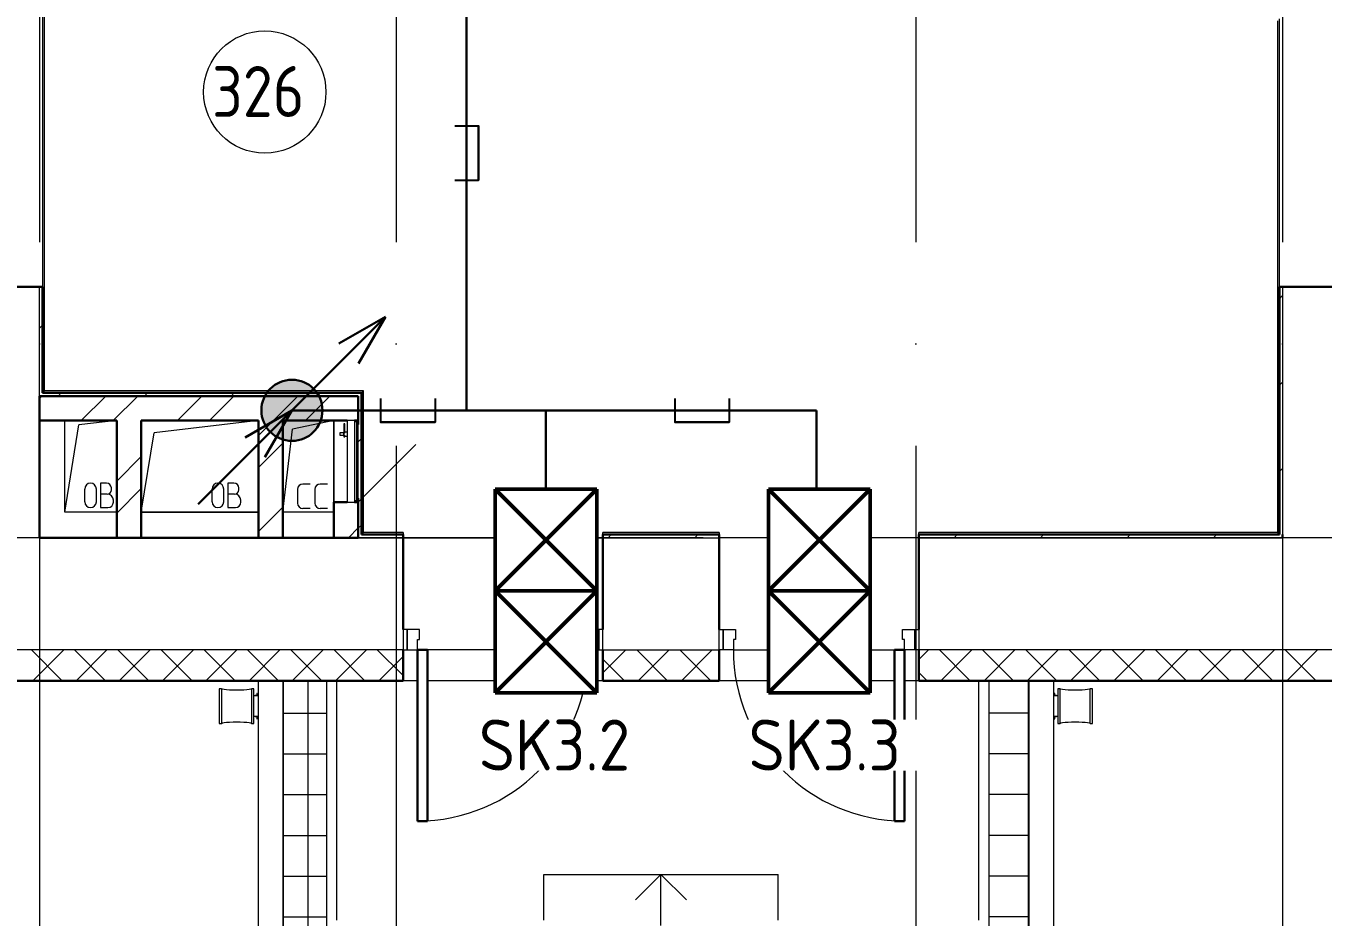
# Model space of a CAD drawing. Header units: millimetres. Extents: x -586848 to 520591, y -385801 to 675781.
# Drawn here: x 274027 to 280391, y 644986 to 649358 of the extents above; entities that cross this region are included whole.
import ezdxf

# ---------------------------------------------------------------- set-up
doc = ezdxf.new("R2010")
doc.units = ezdxf.units.MM
doc.set_wipeout_variables(frame=1)
doc.linetypes.add('ADSK_Линия сетки', pattern=[25, 20, -2.5, 0, -2.5])
for name, color, linetype, lineweight in [('Provodka', 151, 'Continuous', 30), ('RC-Линии_связи-Адресные', 5, 'Continuous', 30), ('Двери', 252, 'Continuous', 9), ('Крыша', 7, 'Continuous', 9), ('Крыша штриховка', 7, 'Continuous', 9), ('Лестницы', 252, 'Continuous', 9), ('Линии', 7, 'Continuous', 9), ('Марки помещений', 252, 'Continuous', 20), ('Маркировка Не АУ', 7, 'Continuous', 25), ('НО СКУД', 7, 'Continuous', 50), ('Обобщенные модели', 252, 'Continuous', 18), ('Оборудование', 8, 'Continuous', 18), ('Ограждение', 252, 'Continuous', 9), ('Оси', 252, 'Continuous', 9), ('Перекрытие', 252, 'Continuous', 18), ('Стены внутренние', 7, 'Continuous', 18), ('Стены наружные', 7, 'Continuous', 18), ('Стены штриховка', 7, 'Continuous', 9), ('Стрелки вверх', 7, 'Continuous', 18)]:
    doc.layers.add(name, color=color, linetype=linetype, lineweight=lineweight)
doc.styles.add('GOST Common_2', font='', dxfattribs={"width": 0.9, "height": 250})
doc.styles.add('ISOCPEUR', font='isocpeur.ttf', dxfattribs={"width": 0.9, "height": 350})
doc.styles.get('GOST Common_2').set_extended_font_data('GOST type B')

# ---------------------------------------------------------------- blocks, each defined once
blk = doc.blocks.new('3 этаж')
at = {"color": 251, "lineweight": 18, "true_color": 0x636466}
for p, q in [((276340.8, 14711.6), (276137.5, 14669.8)), ((276340.8, 14711.6), (276340.8, 14311.6)), ((276090.8, 14261.6), (276137.5, 14669.8)), ((276225, 14399.7), (276188.4, 14399.7)), ((276310, 14399.7), (276273.4, 14399.7)), ((276162.3, 14373.6), (276162.3, 14305.8)), ((276247.3, 14373.6), (276247.3, 14305.8)), ((276340.8, 14261.6), (276090.8, 14261.6)), ((276225, 14279.7), (276188.4, 14279.7)), ((276310, 14279.7), (276273.4, 14279.7))]:
    blk.add_line(p, q, dxfattribs=at)
for centre, start, end in [((276188.4, 14373.6), 90, 180), ((276273.4, 14373.6), 90, 180), ((276188.4, 14305.8), 180, 270), ((276273.4, 14305.8), 180, 270)]:
    blk.add_arc(centre, 26.1, start, end, dxfattribs=at)
at = {"layer": 'Двери', "color": 251, "true_color": 0x636466}
for p, q in [((276700.8, 13686.6), (276680.8, 13686.6)), ((276680.8, 13686.6), (276680.8, 13586.6)), ((276700.8, 13686.6), (276700.8, 13586.6)), ((276760.8, 13686.6), (276700.8, 13686.6)), ((276700.8, 13586.6), (276700.8, 13686.6)), ((276760.8, 13636.6), (276760.8, 13686.6)), ((277640.8, 13686.6), (277580.8, 13686.6)), ((277580.8, 13686.6), (277580.8, 13636.6)), ((277640.8, 13586.6), (277640.8, 13686.6)), ((277640.8, 13686.6), (277640.8, 13586.6)), ((277660.8, 13686.6), (277640.8, 13686.6)), ((277660.8, 13586.6), (277660.8, 13686.6)), ((278230.8, 13686.6), (278250.8, 13686.6)), ((278230.8, 13586.6), (278230.8, 13686.6)), ((278250.8, 13586.6), (278250.8, 13686.6)), ((278250.8, 13686.6), (278310.8, 13686.6)), ((278250.8, 13686.6), (278250.8, 13586.6)), ((278310.8, 13686.6), (278310.8, 13636.6)), ((279130.8, 13686.6), (279190.8, 13686.6)), ((279130.8, 13636.6), (279130.8, 13686.6)), ((279190.8, 13686.6), (279190.8, 13586.6)), ((279190.8, 13586.6), (279190.8, 13686.6)), ((279190.8, 13686.6), (279210.8, 13686.6)), ((279210.8, 13686.6), (279210.8, 13586.6)), ((276750.8, 13586.6), (276750.8, 13636.6)), ((276750.8, 13636.6), (276760.8, 13636.6)), ((277580.8, 13636.6), (277590.8, 13636.6)), ((277590.8, 13636.6), (277590.8, 13586.6)), ((278300.8, 13636.6), (278300.8, 13586.6)), ((278310.8, 13636.6), (278300.8, 13636.6)), ((279140.8, 13636.6), (279130.8, 13636.6)), ((279140.8, 13586.6), (279140.8, 13636.6)), ((276680.8, 13586.6), (276700.8, 13586.6)), ((276700.8, 13586.6), (276750.8, 13586.6)), ((277590.8, 13586.6), (277640.8, 13586.6)), ((277640.8, 13586.6), (277660.8, 13586.6)), ((278250.8, 13586.6), (278230.8, 13586.6)), ((278300.8, 13586.6), (278250.8, 13586.6)), ((279190.8, 13586.6), (279140.8, 13586.6)), ((279210.8, 13586.6), (279190.8, 13586.6))]:
    blk.add_line(p, q, dxfattribs=at)
at = {"layer": 'Двери', "color": 251, "lineweight": 30, "true_color": 0x636466}
for p, q in [((276800.8, 13586.6), (276750.8, 13586.6)), ((276750.8, 13586.6), (276750.8, 12746.6)), ((276800.8, 12746.6), (276800.8, 13586.6)), ((279090.8, 12746.6), (279090.8, 13586.6)), ((279090.8, 13586.6), (279140.8, 13586.6)), ((279140.8, 13586.6), (279140.8, 12746.6)), ((276750.8, 12746.6), (276800.8, 12746.6)), ((279140.8, 12746.6), (279090.8, 12746.6))]:
    blk.add_line(p, q, dxfattribs=at)
at = {"layer": 'Двери', "color": 251, "true_color": 0x636466}
for centre, start, end in [((276750.8, 13586.6), 270, 0), ((279140.8, 13586.6), 180, 270)]:
    blk.add_arc(centre, 840, start, end, dxfattribs=at)
at = {"layer": 'Крыша', "color": 251, "true_color": 0x636466}
for p, q in [((275968.8, 13434.6), (275968.8, 6351.2)), ((275970.8, 6351.2), (275970.8, 13434.6)), ((276091.8, 6351.2), (276091.8, 13434.6)), ((276093.8, 6351.2), (276093.8, 13434.6)), ((279747.8, 13434.6), (279747.8, 2738.6)), ((279749.8, 13434.6), (279749.8, 2740.6)), ((279870.8, 13434.6), (279870.8, 2861.6)), ((279872.8, 2863.6), (279872.8, 13434.6))]:
    blk.add_line(p, q, dxfattribs=at)
at = {"layer": 'Крыша штриховка', "color": 251, "linetype": 'Continuous', "true_color": 0x636466}
for p, q in [((276213.9, 13434.6), (276213.9, 6306.2)), ((276093.8, 13276.3), (276305.8, 13276.3)), ((279747.8, 13276.3), (279555.8, 13276.3)), ((276093.8, 13076.3), (276305.8, 13076.3)), ((279747.8, 13076.3), (279555.8, 13076.3)), ((276093.8, 12876.3), (276305.8, 12876.3)), ((279747.8, 12876.3), (279555.8, 12876.3)), ((276093.8, 12676.3), (276305.8, 12676.3)), ((279747.8, 12676.3), (279555.8, 12676.3)), ((276093.8, 12476.3), (276305.8, 12476.3)), ((279747.8, 12476.3), (279555.8, 12476.3)), ((276093.8, 12276.3), (276305.8, 12276.3)), ((279747.8, 12276.3), (279555.8, 12276.3))]:
    blk.add_line(p, q, dxfattribs=at)
at = {"layer": 'Лестницы', "color": 251, "true_color": 0x636466}
for p, q in [((277370.8, 12484.6), (278520.8, 12484.6)), ((277370.8, 12259.6), (277370.8, 12484.6)), ((278520.8, 12259.6), (278520.8, 12484.6))]:
    blk.add_line(p, q, dxfattribs=at)
at = {"layer": 'Линии', "color": 251, "lineweight": 18, "ltscale": 200, "true_color": 0x636466}
for p, q in [((275020.8, 14261.6), (275020.8, 14711.6)), ((275275.8, 14711.6), (275090.3, 14689.8)), ((275970.8, 14711.6), (275459.1, 14651.6)), ((275020.8, 14261.6), (275090.3, 14689.8)), ((275395.8, 14261.6), (275459.1, 14651.6)), ((275225.8, 14404.1), (275195.8, 14404.1)), ((275195.8, 14404.1), (275195.8, 14284.1)), ((275850.8, 14404.1), (275820.8, 14404.1)), ((275820.8, 14404.1), (275820.8, 14284.1)), ((275118.2, 14312.8), (275118.2, 14375.4)), ((275175.6, 14312.8), (275175.6, 14375.4)), ((275229.1, 14350.7), (275195.8, 14350.7)), ((275249.1, 14370.7), (275249.1, 14380.7)), ((275259.1, 14310.7), (275259.1, 14320.7)), ((275743.3, 14312.8), (275743.3, 14375.4)), ((275800.6, 14312.8), (275800.6, 14375.4)), ((275854.1, 14350.7), (275820.8, 14350.7)), ((275874.1, 14370.7), (275874.1, 14380.7)), ((275884.1, 14310.7), (275884.1, 14320.7)), ((275275.8, 14261.6), (275020.8, 14261.6)), ((275195.8, 14284.1), (275232.4, 14284.1)), ((275970.8, 14261.6), (275395.8, 14261.6)), ((275820.8, 14284.1), (275857.5, 14284.1))]:
    blk.add_line(p, q, dxfattribs=at)
at = {"layer": 'Линии', "color": 251, "lineweight": 18, "true_color": 0x636466}
for centre, radius, start, end in [((275146.9, 14375.4), 28.7, 0, 180), ((275225.8, 14380.7), 23.3, 0, 90), ((275771.9, 14375.4), 28.7, 0, 180), ((275850.8, 14380.7), 23.3, 0, 90), ((275229.1, 14370.7), 20, 270, 0), ((275229.1, 14320.7), 30, 0, 90), ((275854.1, 14370.7), 20, 270, 0), ((275854.1, 14320.7), 30, 0, 90), ((275146.9, 14312.8), 28.7, 180, 0), ((275232.4, 14310.7), 26.7, 270, 0), ((275771.9, 14312.8), 28.7, 180, 0), ((275857.5, 14310.7), 26.7, 270, 0)]:
    blk.add_arc(centre, radius, start, end, dxfattribs=at)
at = {"layer": 'Марки помещений', "color": 251, "true_color": 0x636466}
blk.add_circle((276002, 16322.9), 300, dxfattribs=at)
at = {"layer": 'Обобщенные модели', "color": 251, "true_color": 0x636466}
for p, q in [((275789.4, 13395.6), (275778.8, 13395.6)), ((275778.8, 13395.6), (275778.8, 13225.6)), ((275789.4, 13395.6), (275789.4, 13225.6)), ((275793.9, 13393.5), (275789.4, 13395.6)), ((275802.4, 13391.6), (275793.9, 13393.5)), ((275814.4, 13390), (275802.4, 13391.6)), ((275829.2, 13388.8), (275814.4, 13390)), ((275846, 13388), (275829.2, 13388.8)), ((275863.8, 13387.8), (275846, 13388)), ((275881.6, 13388), (275863.8, 13387.8)), ((275898.3, 13388.8), (275881.6, 13388)), ((275913.2, 13390), (275898.3, 13388.8)), ((275925.1, 13391.6), (275913.2, 13390)), ((275933.6, 13393.5), (275925.1, 13391.6)), ((275938.1, 13395.6), (275933.6, 13393.5)), ((275938.1, 13225.6), (275938.1, 13395.6)), ((275948.8, 13395.6), (275938.1, 13395.6)), ((275948.8, 13225.6), (275948.8, 13395.6)), ((275964.8, 13372.6), (275962.8, 13372.6)), ((275962.8, 13372.6), (275962.8, 13362.6)), ((275964.8, 13362.6), (275964.8, 13372.6)), ((279878.8, 13372.6), (279876.8, 13372.6)), ((279876.8, 13372.6), (279876.8, 13362.6)), ((279878.8, 13362.6), (279878.8, 13372.6)), ((279903.4, 13395.6), (279892.8, 13395.6)), ((279892.8, 13395.6), (279892.8, 13225.6)), ((279903.4, 13395.6), (279903.4, 13225.6)), ((279907.9, 13393.5), (279903.4, 13395.6)), ((279916.4, 13391.6), (279907.9, 13393.5)), ((279928.4, 13390), (279916.4, 13391.6)), ((279943.2, 13388.8), (279928.4, 13390)), ((279960, 13388), (279943.2, 13388.8)), ((279977.8, 13387.8), (279960, 13388)), ((279995.6, 13388), (279977.8, 13387.8)), ((280012.3, 13388.8), (279995.6, 13388)), ((280027.2, 13390), (280012.3, 13388.8)), ((280039.1, 13391.6), (280027.2, 13390)), ((280047.6, 13393.5), (280039.1, 13391.6)), ((280052.1, 13395.6), (280047.6, 13393.5)), ((280052.1, 13225.6), (280052.1, 13395.6)), ((280062.8, 13395.6), (280052.1, 13395.6)), ((280062.8, 13225.6), (280062.8, 13395.6)), ((275948.8, 13360.6), (275950.2, 13360.6)), ((275968.8, 13360.6), (275948.8, 13360.6)), ((275968.8, 13360.6), (275950.2, 13360.6)), ((275962.8, 13360.6), (275962.8, 13362.6)), ((275964.8, 13362.6), (275964.8, 13360.6)), ((279891.4, 13360.6), (279872.8, 13360.6)), ((279892.8, 13360.6), (279872.8, 13360.6)), ((279876.8, 13360.6), (279876.8, 13362.6)), ((279878.8, 13362.6), (279878.8, 13360.6)), ((279891.4, 13360.6), (279892.8, 13360.6)), ((275950.2, 13260.6), (275948.8, 13260.6)), ((275948.8, 13260.6), (275968.8, 13260.6)), ((275950.2, 13260.6), (275968.8, 13260.6)), ((275962.8, 13258.6), (275962.8, 13260.6)), ((275962.8, 13258.6), (275962.8, 13248.6)), ((275962.8, 13248.6), (275964.8, 13248.6)), ((275964.8, 13260.6), (275964.8, 13258.6)), ((275964.8, 13248.6), (275964.8, 13258.6)), ((279872.8, 13260.6), (279891.4, 13260.6)), ((279872.8, 13260.6), (279892.8, 13260.6)), ((279876.8, 13258.6), (279876.8, 13260.6)), ((279876.8, 13258.6), (279876.8, 13248.6)), ((279876.8, 13248.6), (279878.8, 13248.6)), ((279878.8, 13260.6), (279878.8, 13258.6)), ((279878.8, 13248.6), (279878.8, 13258.6)), ((279892.8, 13260.6), (279891.4, 13260.6)), ((275778.8, 13225.6), (275789.4, 13225.6)), ((275789.4, 13225.6), (275793.9, 13227.6)), ((275793.9, 13227.6), (275802.4, 13229.5)), ((275802.4, 13229.5), (275814.4, 13231.1)), ((275814.4, 13231.1), (275829.2, 13232.3)), ((275829.2, 13232.3), (275846, 13233.1)), ((275846, 13233.1), (275863.8, 13233.4)), ((275863.8, 13233.4), (275881.6, 13233.1)), ((275881.6, 13233.1), (275898.3, 13232.3)), ((275898.3, 13232.3), (275913.2, 13231.1)), ((275913.2, 13231.1), (275925.1, 13229.5)), ((275925.1, 13229.5), (275933.6, 13227.6)), ((275933.6, 13227.6), (275938.1, 13225.6)), ((275938.1, 13225.6), (275948.8, 13225.6)), ((279892.8, 13225.6), (279903.4, 13225.6)), ((279903.4, 13225.6), (279907.9, 13227.6)), ((279907.9, 13227.6), (279916.4, 13229.5)), ((279916.4, 13229.5), (279928.4, 13231.1)), ((279928.4, 13231.1), (279943.2, 13232.3)), ((279943.2, 13232.3), (279960, 13233.1)), ((279960, 13233.1), (279977.8, 13233.4)), ((279977.8, 13233.4), (279995.6, 13233.1)), ((279995.6, 13233.1), (280012.3, 13232.3)), ((280012.3, 13232.3), (280027.2, 13231.1)), ((280027.2, 13231.1), (280039.1, 13229.5)), ((280039.1, 13229.5), (280047.6, 13227.6)), ((280047.6, 13227.6), (280052.1, 13225.6)), ((280052.1, 13225.6), (280062.8, 13225.6))]:
    blk.add_line(p, q, dxfattribs=at)
at = {"layer": 'Обобщенные модели', "color": 251, "true_color": 0x636466, "extrusion": (0, 0, -1)}
for p, q in [((275951.9, 13360.6), (275949.7, 13360.6)), ((275953.9, 13360.6), (275951.9, 13360.6)), ((275955.8, 13360.6), (275953.9, 13360.6)), ((275957.4, 13360.6), (275955.8, 13360.6)), ((275958.9, 13360.6), (275957.4, 13360.6)), ((275960.2, 13360.6), (275958.9, 13360.6)), ((275961.3, 13360.6), (275960.2, 13360.6)), ((275962.2, 13360.6), (275961.3, 13360.6)), ((275962.9, 13360.6), (275962.2, 13360.6)), ((275963.4, 13360.6), (275962.9, 13360.6)), ((275963.7, 13360.6), (275963.4, 13360.6)), ((279878, 13360.6), (279877.8, 13360.6)), ((279878.4, 13360.6), (279878, 13360.6)), ((279878.9, 13360.6), (279878.4, 13360.6)), ((279879.7, 13360.6), (279878.9, 13360.6)), ((279880.7, 13360.6), (279879.7, 13360.6)), ((279881.9, 13360.6), (279880.7, 13360.6)), ((279883.2, 13360.6), (279881.9, 13360.6)), ((279884.8, 13360.6), (279883.2, 13360.6)), ((279886.5, 13360.6), (279884.8, 13360.6)), ((279888.5, 13360.6), (279886.5, 13360.6)), ((279890.6, 13360.6), (279888.5, 13360.6)), ((279892.8, 13360.6), (279890.6, 13360.6)), ((275948.8, 13260.6), (275951, 13260.6)), ((275951, 13260.6), (275953.1, 13260.6)), ((275953.1, 13260.6), (275955, 13260.6)), ((275955, 13260.6), (275956.8, 13260.6)), ((275956.8, 13260.6), (275958.3, 13260.6)), ((275958.3, 13260.6), (275959.7, 13260.6)), ((275959.7, 13260.6), (275960.9, 13260.6)), ((275960.9, 13260.6), (275961.8, 13260.6)), ((275961.8, 13260.6), (275962.6, 13260.6)), ((275962.6, 13260.6), (275963.2, 13260.6)), ((275963.2, 13260.6), (275963.6, 13260.6)), ((275963.6, 13260.6), (275963.8, 13260.6)), ((279877.9, 13260.6), (279878.2, 13260.6)), ((279878.2, 13260.6), (279878.7, 13260.6)), ((279878.7, 13260.6), (279879.4, 13260.6)), ((279879.4, 13260.6), (279880.3, 13260.6)), ((279880.3, 13260.6), (279881.4, 13260.6)), ((279881.4, 13260.6), (279882.6, 13260.6)), ((279882.6, 13260.6), (279884.1, 13260.6)), ((279884.1, 13260.6), (279885.8, 13260.6)), ((279885.8, 13260.6), (279887.6, 13260.6)), ((279887.6, 13260.6), (279889.7, 13260.6)), ((279889.7, 13260.6), (279891.9, 13260.6))]:
    blk.add_line(p, q, dxfattribs=at)
at = {"layer": 'Обобщенные модели', "color": 251, "true_color": 0x636466}
for centre, start, end in [((275963.8, 13310.6), 84.42735, 105), ((279877.8, 13310.6), 75, 95.57265), ((275963.8, 13310.6), 255, 275.57265), ((279877.8, 13310.6), 264.42735, 285)]:
    blk.add_arc(centre, 52, start, end, dxfattribs=at)
at = {"layer": 'Оборудование', "color": 251, "true_color": 0x636466}
for p, q in [((276442.2, 14711.6), (276405.8, 14711.6)), ((276405.8, 14711.6), (276405.8, 14311.6)), ((276443.1, 14312.5), (276443.1, 14710.6)), ((276452.8, 14704.6), (276443.1, 14704.6)), ((276453.8, 14319.5), (276453.8, 14703.6)), ((276387.9, 14651.2), (276370.4, 14651.2)), ((276370.4, 14651.2), (276370.4, 14638.9)), ((276370.4, 14638.9), (276387.9, 14638.9)), ((276389.9, 14653.1), (276387.9, 14651.2)), ((276387.9, 14651.2), (276387.9, 14638.9)), ((276387.9, 14638.9), (276389.9, 14637)), ((276405.8, 14654.7), (276389.9, 14654.7)), ((276389.9, 14654.7), (276389.9, 14635.4)), ((276390.4, 14695.7), (276390.4, 14649.9)), ((276395.4, 14695.7), (276390.4, 14695.7)), ((276390.4, 14640.2), (276390.4, 14632)), ((276395.4, 14649.9), (276395.4, 14695.7)), ((276395.4, 14632), (276395.4, 14640.2)), ((276460.8, 14692.6), (276455.3, 14692.6)), ((276460.8, 14330.6), (276460.8, 14692.6)), ((276389.9, 14635.4), (276405.8, 14635.4)), ((276390.4, 14632), (276395.4, 14632)), ((276460.8, 14311.6), (276743.6, 14594.4)), ((276455.3, 14330.6), (276460.8, 14330.6)), ((276405.8, 14311.6), (276442.2, 14311.6)), ((276443.1, 14318.6), (276452.8, 14318.6))]:
    blk.add_line(p, q, dxfattribs=at)
for points, knots in [([(276443.1, 14710.6), (276443.1, 14710.7), (276443.1, 14710.8), (276443, 14711), (276442.9, 14711.1), (276442.8, 14711.3), (276442.6, 14711.4), (276442.4, 14711.5), (276442.2, 14711.6), (276442.2, 14711.6)], [0, 0, 0, 0, 0.166667, 0.25, 0.333333, 0.5, 0.666667, 0.833333, 1, 1, 1, 1]), ([(276453.8, 14703.6), (276453.8, 14703.7), (276453.8, 14703.8), (276453.7, 14704), (276453.7, 14704.1), (276453.6, 14704.2), (276453.5, 14704.3), (276453.3, 14704.4), (276453.1, 14704.5), (276452.9, 14704.6), (276452.8, 14704.6)], [0, 0, 0, 0, 0.166667, 0.25, 0.333333, 0.416667, 0.541667, 0.666667, 0.833333, 1, 1, 1, 1]), ([(276455.3, 14692.6), (276455.2, 14692.6), (276455, 14692.6), (276454.7, 14692.7), (276454.5, 14692.8), (276454.4, 14692.9), (276454.2, 14693), (276454.1, 14693.2), (276454, 14693.3), (276453.9, 14693.5), (276453.8, 14693.8), (276453.8, 14694), (276453.8, 14694.1)], [0, 0, 0, 0, 0.166667, 0.25, 0.333333, 0.416667, 0.5, 0.583333, 0.666667, 0.75, 0.833333, 1, 1, 1, 1]), ([(276452.8, 14318.6), (276452.9, 14318.6), (276453.1, 14318.6), (276453.3, 14318.7), (276453.5, 14318.8), (276453.6, 14318.9), (276453.7, 14319), (276453.7, 14319.1), (276453.8, 14319.3), (276453.8, 14319.4), (276453.8, 14319.5)], [-1, -1, -1, -1, -0.833333, -0.666667, -0.541667, -0.416667, -0.333333, -0.25, -0.166667, 0, 0, 0, 0]), ([(276453.8, 14329), (276453.8, 14329.2), (276453.8, 14329.4), (276453.9, 14329.6), (276454, 14329.8), (276454.1, 14330), (276454.2, 14330.1), (276454.4, 14330.2), (276454.5, 14330.4), (276454.7, 14330.4), (276455, 14330.5), (276455.2, 14330.6), (276455.3, 14330.6)], [-1, -1, -1, -1, -0.833333, -0.75, -0.666667, -0.583333, -0.5, -0.416667, -0.333333, -0.25, -0.166667, 0, 0, 0, 0]), ([(276442.2, 14311.6), (276442.2, 14311.6), (276442.4, 14311.6), (276442.6, 14311.7), (276442.8, 14311.8), (276442.9, 14312), (276443, 14312.1), (276443.1, 14312.3), (276443.1, 14312.4), (276443.1, 14312.5)], [-1, -1, -1, -1, -0.833333, -0.666667, -0.5, -0.333333, -0.25, -0.166667, 0, 0, 0, 0])]:
    blk.add_open_spline(points, degree=3, knots=knots, dxfattribs=at)
at = {"layer": 'Ограждение', "color": 251, "true_color": 0x636466}
for p, q in [((274920.8, 14856.6), (274920.8, 17391.6)), ((280970.8, 16671.6), (280970.8, 14161.6)), ((274920.8, 14856.6), (274910.8, 14846.6)), ((276485.8, 14856.6), (274920.8, 14856.6)), ((276485.8, 14856.6), (276475.8, 14846.6)), ((276485.8, 14161.6), (276485.8, 14856.6)), ((276475.8, 14151.6), (276485.8, 14161.6)), ((276680.8, 14161.6), (276485.8, 14161.6)), ((276680.8, 14161.6), (276680.8, 14151.6)), ((277660.8, 14151.6), (277660.8, 14161.6)), ((278230.8, 14161.6), (277660.8, 14161.6)), ((278230.8, 14161.6), (278230.8, 14151.6)), ((279210.8, 14151.6), (279210.8, 14161.6)), ((280970.8, 14161.6), (279210.8, 14161.6)), ((280970.8, 14161.6), (280980.8, 14151.6)), ((276305.8, 12209.6), (276305.8, 13434.6)), ((276355.8, 12259.6), (276355.8, 13434.6)), ((279505.8, 12259.6), (279505.8, 13434.6)), ((279555.8, 12209.6), (279555.8, 13434.6))]:
    blk.add_line(p, q, dxfattribs=at)
at = {"layer": 'Оси', "color": 251, "linetype": 'ADSK_Линия сетки', "ltscale": 200, "true_color": 0x636466}
for p, q in [((274895.8, 34587.2), (274895.8, -31389.6)), ((276645.8, 34587.2), (276645.8, -31389.6)), ((279195.8, 34587.2), (279195.8, -31389.6)), ((280995.8, 34587.2), (280995.8, -31389.6)), ((283153.2, 14136.6), (237073.5, 14136.6))]:
    blk.add_line(p, q, dxfattribs=at)
at = {"layer": 'Перекрытие', "color": 251, "true_color": 0x636466}
for p, q in [((275020.8, 14261.6), (275020.8, 14711.6)), ((275275.8, 14261.6), (275020.8, 14261.6)), ((275395.8, 14261.6), (275970.8, 14261.6)), ((276340.8, 14261.6), (276090.8, 14261.6))]:
    blk.add_line(p, q, dxfattribs=at)
at = {"layer": 'Стены внутренние', "color": 251, "lineweight": 30, "true_color": 0x636466}
for p, q in [((274895.8, 15366.6), (274193.8, 15366.6)), ((280995.8, 15366.6), (281697.8, 15366.6)), ((274895.8, 14711.6), (274895.8, 14136.6)), ((275275.8, 14136.6), (274895.8, 14136.6)), ((275970.8, 14136.6), (275395.8, 14136.6)), ((276340.8, 14136.6), (276090.8, 14136.6)), ((276680.8, 13686.6), (276680.8, 14136.6)), ((277660.8, 13686.6), (277660.8, 14136.6)), ((278230.8, 13686.6), (278230.8, 14136.6)), ((279210.8, 13686.6), (279210.8, 14136.6)), ((280995.8, 14151.6), (280995.8, 14136.6)), ((276680.8, 13434.6), (276680.8, 13586.6)), ((277660.8, 13434.6), (277660.8, 13586.6)), ((278230.8, 13434.6), (278230.8, 13586.6)), ((279210.8, 13434.6), (279210.8, 13586.6)), ((274193.8, 13434.6), (276680.8, 13434.6)), ((278230.8, 13434.6), (277660.8, 13434.6)), ((281697.8, 13434.6), (279210.8, 13434.6))]:
    blk.add_line(p, q, dxfattribs=at)
at = {"layer": 'Стены внутренние', "color": 251, "true_color": 0x636466}
for p, q in [((274895.8, 14831.6), (274895.8, 15366.6)), ((280995.8, 15366.6), (280995.8, 14151.6)), ((276680.8, 14136.6), (277660.8, 14136.6)), ((279210.8, 14136.6), (278230.8, 14136.6)), ((276680.8, 13586.6), (274345.8, 13586.6)), ((277590.8, 13586.6), (276800.8, 13586.6)), ((277660.8, 13586.6), (278230.8, 13586.6)), ((278300.8, 13586.6), (279090.8, 13586.6)), ((281545.8, 13586.6), (279210.8, 13586.6)), ((276750.8, 13434.6), (276680.8, 13434.6)), ((277660.8, 13434.6), (276800.8, 13434.6)), ((279090.8, 13434.6), (278230.8, 13434.6)), ((279210.8, 13434.6), (279140.8, 13434.6))]:
    blk.add_line(p, q, dxfattribs=at)
at = {"layer": 'Стены внутренние', "color": 251, "linetype": 'Continuous', "lineweight": 9, "true_color": 0x636466}
for p, q in [((275006.8, 13436.6), (274856.8, 13586.6)), ((274865.6, 13436.6), (275015.6, 13586.6)), ((275218.9, 13436.6), (275068.9, 13586.6)), ((275077.7, 13436.6), (275227.7, 13586.6)), ((275431, 13436.6), (275281, 13586.6)), ((275289.8, 13436.6), (275439.8, 13586.6)), ((275643.2, 13436.6), (275493.2, 13586.6)), ((275502, 13436.6), (275652, 13586.6)), ((275855.3, 13436.6), (275705.3, 13586.6)), ((275714.1, 13436.6), (275864.1, 13586.6)), ((276067.4, 13436.6), (275917.4, 13586.6)), ((275926.2, 13436.6), (276076.2, 13586.6)), ((276279.6, 13436.6), (276129.6, 13586.6)), ((276138.4, 13436.6), (276288.4, 13586.6)), ((276491.7, 13436.6), (276341.7, 13586.6)), ((276350.5, 13436.6), (276500.5, 13586.6)), ((276678.8, 13461.6), (276553.8, 13586.6)), ((277662.8, 13476), (277773.3, 13586.6)), ((277976.6, 13436.6), (277826.6, 13586.6)), ((277835.4, 13436.6), (277985.4, 13586.6)), ((278188.7, 13436.6), (278038.7, 13586.6)), ((278047.6, 13436.6), (278197.6, 13586.6)), ((279212.8, 13541.1), (279258.2, 13586.6)), ((279461.5, 13436.6), (279311.5, 13586.6)), ((279320.3, 13436.6), (279470.3, 13586.6)), ((279673.7, 13436.6), (279523.7, 13586.6)), ((279532.5, 13436.6), (279682.5, 13586.6)), ((279885.8, 13436.6), (279735.8, 13586.6)), ((279744.6, 13436.6), (279894.6, 13586.6)), ((280097.9, 13436.6), (279947.9, 13586.6)), ((279956.7, 13436.6), (280106.7, 13586.6)), ((280310.1, 13436.6), (280160.1, 13586.6)), ((280168.9, 13436.6), (280318.9, 13586.6)), ((280522.2, 13436.6), (280372.2, 13586.6)), ((280381, 13436.6), (280531, 13586.6)), ((280734.3, 13436.6), (280584.3, 13586.6)), ((280593.1, 13436.6), (280743.1, 13586.6)), ((280946.5, 13436.6), (280796.5, 13586.6)), ((280805.3, 13436.6), (280955.3, 13586.6)), ((281158.6, 13436.6), (281008.6, 13586.6)), ((281017.4, 13436.6), (281167.4, 13586.6)), ((276562.6, 13436.6), (276678.8, 13552.7)), ((277764.5, 13436.6), (277662.8, 13538.3)), ((274950.1, 13436.6), (274948.9, 13434.6)), ((275794.8, 13434.6), (275793.6, 13436.6)), ((276146.7, 13434.6), (276145.6, 13436.6)), ((276357.9, 13436.6), (276356.7, 13434.6)), ((276678.8, 13449.1), (276680.8, 13449.1)), ((279210.8, 13449.1), (279212.8, 13449.1)), ((279249.4, 13436.6), (279212.8, 13473.2)), ((280018.2, 13434.6), (280017.1, 13436.6)), ((281074.1, 13434.6), (281072.9, 13436.6))]:
    blk.add_line(p, q, dxfattribs=at)
at = {"layer": 'Стены наружные', "color": 251, "true_color": 0x636466}
for p, q in [((274910.8, 16696.6), (274910.8, 15366.6)), ((280980.8, 15366.6), (280980.8, 16681.6)), ((276340.8, 14311.6), (276340.8, 14711.6)), ((276460.8, 14136.6), (276680.8, 14136.6)), ((277660.8, 14136.6), (278230.8, 14136.6)), ((279210.8, 14136.6), (280995.8, 14136.6))]:
    blk.add_line(p, q, dxfattribs=at)
at = {"layer": 'Стены наружные', "color": 251, "lineweight": 30, "true_color": 0x636466}
for p, q in [((274910.8, 15366.6), (274895.8, 15366.6)), ((274910.8, 14846.6), (274910.8, 15366.6)), ((280980.8, 14151.6), (280980.8, 15366.6)), ((280995.8, 15366.6), (280980.8, 15366.6)), ((274895.8, 14831.6), (276460.8, 14831.6)), ((274895.8, 14831.6), (274895.8, 14711.6)), ((274910.8, 14846.6), (276475.8, 14846.6)), ((276460.8, 14692.6), (276460.8, 14831.6)), ((276475.8, 14846.6), (276475.8, 14151.6)), ((275275.8, 14711.6), (274895.8, 14711.6)), ((275275.8, 14136.6), (275275.8, 14711.6)), ((275970.8, 14711.6), (275395.8, 14711.6)), ((275395.8, 14711.6), (275395.8, 14136.6)), ((275970.8, 14136.6), (275970.8, 14711.6)), ((276405.8, 14711.6), (276090.8, 14711.6)), ((276090.8, 14711.6), (276090.8, 14136.6)), ((276460.8, 14711.6), (276442.4, 14711.6)), ((276460.8, 14136.6), (276460.8, 14330.6)), ((276340.8, 14136.6), (276340.8, 14311.6)), ((276340.8, 14311.6), (276405.8, 14311.6)), ((276442.4, 14311.6), (276460.8, 14311.6)), ((275275.8, 14136.6), (275395.8, 14136.6)), ((275970.8, 14136.6), (276090.8, 14136.6)), ((276340.8, 14136.6), (276460.8, 14136.6)), ((276680.8, 14151.6), (276475.8, 14151.6)), ((276680.8, 14151.6), (276680.8, 14136.6)), ((278230.8, 14151.6), (277660.8, 14151.6)), ((277660.8, 14151.6), (277660.8, 14136.6)), ((278230.8, 14151.6), (278230.8, 14136.6)), ((280980.8, 14151.6), (279210.8, 14151.6)), ((279210.8, 14151.6), (279210.8, 14136.6))]:
    blk.add_line(p, q, dxfattribs=at)
at = {"layer": 'Стены наружные', "color": 251, "linetype": 'Continuous', "lineweight": 9, "true_color": 0x636466}
for p, q in [((280980.8, 15309.1), (280995.8, 15324.1)), ((274895.8, 15163.8), (274910.8, 15178.8)), ((280980.8, 14884.9), (280995.8, 14899.9)), ((274895.8, 14820), (274907.3, 14831.6)), ((274987.8, 14831.6), (275002.8, 14846.6)), ((275101.7, 14711.6), (275221.7, 14831.6)), ((275258.8, 14711.6), (275378.8, 14831.6)), ((275412, 14831.6), (275427, 14846.6)), ((275573.1, 14711.6), (275693.1, 14831.6)), ((275730.3, 14711.6), (275850.3, 14831.6)), ((275836.3, 14831.6), (275851.3, 14846.6)), ((276044.6, 14711.6), (276164.6, 14831.6)), ((276201.7, 14711.6), (276321.7, 14831.6)), ((276260.6, 14831.6), (276275.6, 14846.6)), ((275970.8, 14637.7), (276044.6, 14711.6)), ((275970.8, 14480.6), (276090.8, 14600.6)), ((276460.8, 14607.5), (276475.8, 14622.5)), ((275275.8, 14414.2), (275395.8, 14534.2)), ((280980.8, 14460.6), (280995.8, 14475.6)), ((275275.8, 14257.1), (275395.8, 14377.1)), ((275970.8, 14166.3), (276090.8, 14286.3)), ((276460.8, 14183.2), (276475.8, 14198.2)), ((276412.5, 14136.6), (276460.8, 14184.8)), ((277686.9, 14136.6), (277701.9, 14151.6)), ((278111.2, 14136.6), (278126.2, 14151.6)), ((279384, 14136.6), (279399, 14151.6)), ((279808.2, 14136.6), (279823.2, 14151.6)), ((280232.5, 14136.6), (280247.5, 14151.6)), ((280656.7, 14136.6), (280671.7, 14151.6))]:
    blk.add_line(p, q, dxfattribs=at)
at = {"layer": 'Стены штриховка', "color": 251, "true_color": 0x636466}
for p, q in [((276678.8, 13586.6), (276678.8, 13436.6)), ((277662.8, 13436.6), (277662.8, 13586.6)), ((278228.8, 13586.6), (278228.8, 13436.6)), ((279212.8, 13436.6), (279212.8, 13586.6)), ((276678.8, 13436.6), (274193.8, 13436.6)), ((278228.8, 13436.6), (277662.8, 13436.6)), ((281697.8, 13436.6), (279212.8, 13436.6))]:
    blk.add_line(p, q, dxfattribs=at)
at = {"layer": 'Стрелки вверх', "color": 251, "true_color": 0x636466}
for p, q in [((277945.8, 12484.6), (277820.8, 12359.6)), ((277945.8, 12234.6), (277945.8, 12484.6)), ((277945.8, 12484.6), (278070.8, 12359.6))]:
    blk.add_line(p, q, dxfattribs=at)
at = {"layer": 'Марки помещений', "color": 251, "true_color": 0x636466, "style": 'GOST Common_2', "width": 0.9}
blk.add_text('326', height=250, dxfattribs=at).set_placement((275743.2, 16200.6))
blk = doc.blocks.new('*U991')
at = {"layer": 'Provodka'}
h = blk.add_hatch(color=256, dxfattribs=at)
h.paths.add_polyline_path([(150, 0, 0.198912), (106.1, 106.1), (0, 0), (-75, -129.9, 0.57735)])
h.paths.add_polyline_path([(0, 0), (-106.1, -106.1, 0.065543), (-75, -129.9)])
h.paths.add_polyline_path([(0, 0), (-129.9, -75, 0.065543), (-106.1, -106.1)])
h.paths.add_polyline_path([(106.1, 106.1, 0.668179), (-150, 0, 0.131652), (-129.9, -75), (0, 0)])
at = {"layer": 'Provodka', "color": 1}
for p, q in [((0, 0), (459.6, 459.6)), ((459.6, 459.6), (230.4, 327.3)), ((459.6, 459.6), (327.3, 230.4)), ((-459.6, -459.6), (0, 0)), ((0, 0), (-229.3, -132.4)), ((0, 0), (-132.4, -229.3))]:
    blk.add_line(p, q, dxfattribs=at)
at = {"layer": 'Provodka'}
blk.add_circle((0, 0), 150, dxfattribs=at)
blk = doc.blocks.new('сс')
at = {"color": 1}
blk.add_wipeout([(449226.1, 14732.3), (448226.1, 14732.3), (448226.1, 15232.3), (449226.1, 15232.3)], dxfattribs=at).dxf.layer = 'НО СКУД'
at = {"layer": 'НО СКУД', "color": 1}
for p, q in [((448226.1, 15232.3), (449226.1, 15232.3)), ((448226.1, 14732.3), (448226.1, 15232.3)), ((448726.1, 15232.3), (448226.1, 14732.3)), ((448726.1, 14732.3), (448226.1, 15232.3)), ((448726.1, 15232.3), (448726.1, 14732.3)), ((449226.1, 15232.3), (448726.1, 14732.3)), ((449226.1, 14732.3), (448726.1, 15232.3)), ((449226.1, 15232.3), (449226.1, 14732.3)), ((449226.1, 14732.3), (448226.1, 14732.3))]:
    blk.add_line(p, q, dxfattribs=at)
at = {"layer": 'НО СКУД', "color": 1, "ltscale": 30}
blk.add_line((449226.1, 15232.3), (449226.1, 14732.3), dxfattribs=at)

msp = doc.modelspace()

# ---------------------------------------------------------------- linework, layer by layer
at = {"layer": 'RC-Линии_связи-Адресные'}
for p, q in [((276189.2, 651195), (276189.2, 647471.7)), ((275332.3, 647471.7), (277905.9, 647471.7)), ((276578.8, 647085.6), (276578.8, 647471.7)), ((277905.9, 647471.7), (277905.9, 647085.6))]:
    msp.add_line(p, q, dxfattribs=at)
at = {"layer": 'RC-Линии_связи-Адресные', "color": 0, "lineweight": -2}
for points in [[(276131.1, 648600.4), (276247.2, 648600.4), (276247.2, 648867.5)], [(276131.1, 648867.5), (276247.2, 648867.5), (276247.2, 648600.4)], [(275767.6, 647529.8), (275767.6, 647413.7), (276034.7, 647413.7)], [(276034.7, 647529.8), (276034.7, 647413.7), (275767.6, 647413.7)], [(277210.9, 647529.8), (277210.9, 647413.7), (277478, 647413.7)], [(277478, 647529.8), (277478, 647413.7), (277210.9, 647413.7)]]:
    msp.add_lwpolyline(points, dxfattribs=at)

# ---------------------------------------------------------------- block references
for name, p in [('3 этаж', (-802.7, 632710.4)), ('*U991', (275332.3, 647471.7))]:
    msp.add_blockref(name, p)

# ---------------------------------------------------------------- next in the draw order: block references
at = {"layer": 'RC-Линии_связи-Адресные', "rotation": 90}
for p in [(291561, 197859.6), (292902.2, 197859.6)]:
    msp.add_blockref('сс', p, dxfattribs=at)

# ---------------------------------------------------------------- next in the draw order: texts
at = {"layer": 'Маркировка Не АУ', "char_height": 250, "width": 1035.25, "attachment_point": 5, "style": 'ISOCPEUR', "bg_fill": 3, "box_fill_scale": 1, "bg_fill_color": 256, "bg_fill_transparency": 0}
for s, insert in [('SK3.2', (276620.4, 645829.8)), ('SK3.3', (277946.3, 645829.8))]:
    msp.add_mtext(s, dxfattribs=dict(at, insert=insert))

doc.saveas('drawing.dxf')
